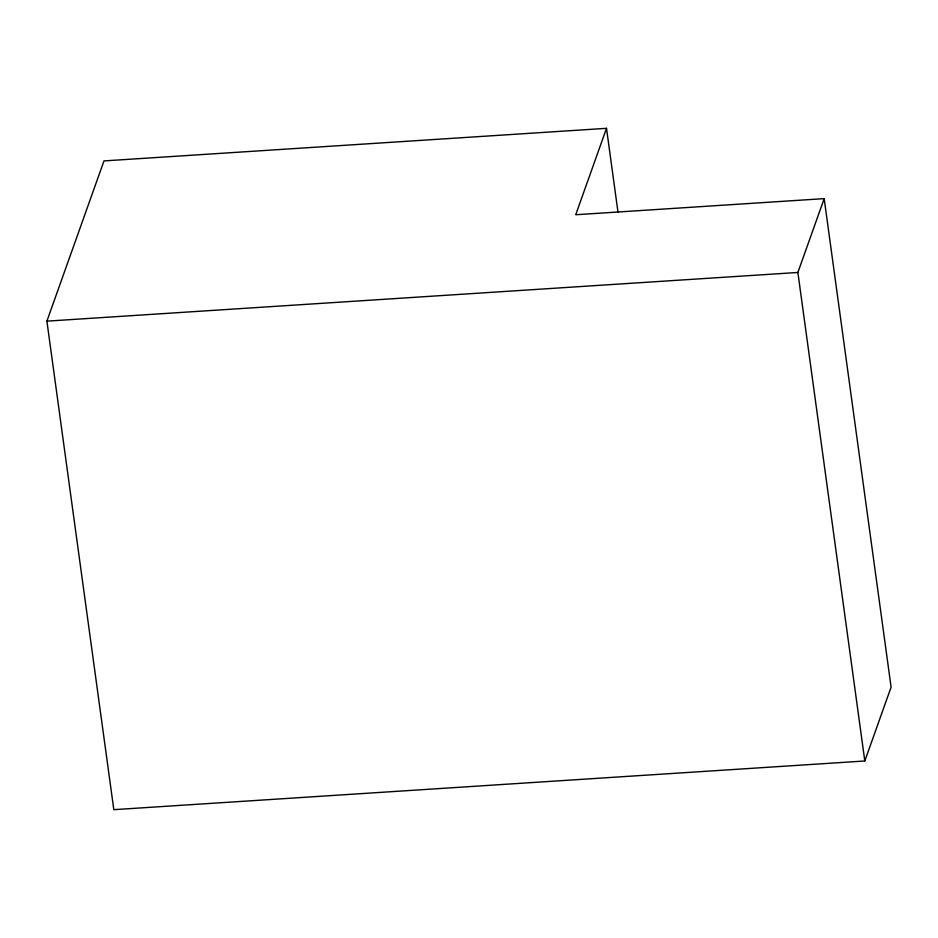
<?xml version="1.0" encoding="UTF-8"?>
<svg xmlns="http://www.w3.org/2000/svg" width="938" height="938" viewBox="0 0 938 938"><rect width="100%" height="100%" fill="white"/><g stroke="black" fill="none" stroke-linecap="round" stroke-linejoin="round"><path stroke-width="1.41" d="M606.511 128.33L575.721 214.743L824.185 198.633L891.1 687.155L864.801 760.988L113.815 809.67L46.9 321.148L103.989 160.914L606.511 128.33L618.025 212.41M864.801 760.988L797.875 272.466L824.185 198.633M46.9 321.148L797.875 272.466"/></g></svg>
